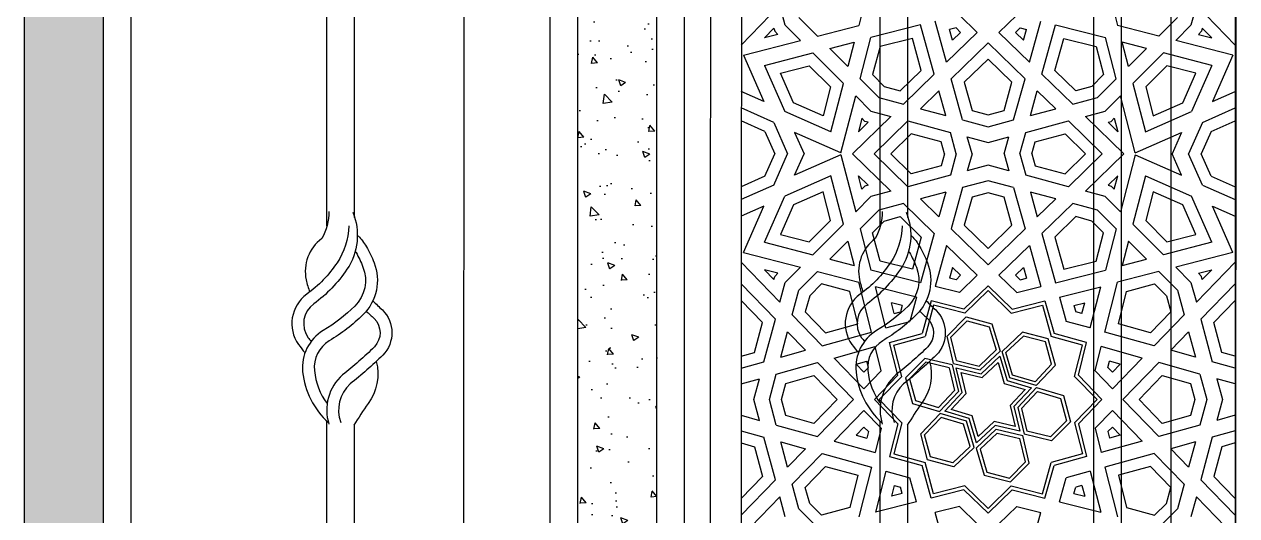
# Model space of a CAD drawing. Header units: inches. Extents: x 13054 to 48691, y 5623 to 20391.
# Drawn here: x 48434.82 to 48454.45, y 18819.52 to 18827.47 of the extents above; entities that cross this region are included whole.
import ezdxf

# ---------------------------------------------------------------- set-up
doc = ezdxf.new("R2010")
doc.units = ezdxf.units.IN
doc.header["$MEASUREMENT"] = 0
pattern_1 = [(130, (50577.7649, 18789.7504), (-1.1474784, -0.10039135), [0.1199856, -1.3198414]), (185, (50577.7649, 18789.7504), (0.22197546, 1.2033628), [0.09598847, -1.0558731]), (79.5486, (50577.6693, 18789.742), (-0.9255038, 1.1029707), [0.10197205, -1.1216926]), (133.8158, (50577.7649, 18790.0704), (-1.7073805, -0.2647986), [0.1799784, -1.9797621]), (83.3644, (50577.6226, 18790.0483), (-1.4952806, 1.5584013), [0.1529581, -1.6825386]), (188.8158, (50577.7649, 18790.0704), (-1.4952794, 1.5584025), [0.1439827, -1.5838097]), (159, (50577.6049, 18789.9904), (-0.95493653, -0.64411282), [0.1199856, -1.3198414]), (214, (50577.6049, 18789.9904), (-0.38925776, 1.1601007), [0.09598847, -1.0558731]), (108.5486, (50577.5253, 18789.9367), (-1.3441947, 0.5159868), [0.10197205, -1.1216926]), (142.5, (50577.7649, 18789.7504), (-0.01945343, 0.53256617), [0, -1.04307466, 0, -1.0718712, 0, -1.05987264]), (172.5, (50577.7649, 18789.7504), (-0.42086069, 0.63098292), [0, -0.61112656, 0, -1.01907754, 0, -0.40395146]), (212.5, (50578.12166, 18789.7504), (-0.854013275, -0.03608346), [0, -0.39995194, 0, -1.24785005, 0, -1.65580103]), (222.5, (50578.28164, 18789.7504), (-0.93298576, 0.16014873), [0, -0.51993752, 0, -0.82870042, 0, -1.1758587])]

msp = doc.modelspace()

# ---------------------------------------------------------------- hatches: boundary and pattern name
at = {"ltscale": 5}
h = msp.add_hatch(dxfattribs=at)
h.set_pattern_fill('AR-CONC', color=251, scale=0.159981, style=0)
h.set_pattern_definition(pattern_1)
h.paths.add_polyline_path([(48434.823, 18809.336), (48436.103, 18809.336), (48436.103, 18836.601, -0.003493), (48434.823, 18836.874)])
h = msp.add_hatch(dxfattribs=at)
h.set_pattern_fill('AR-CONC', color=251, scale=0.159981, style=0)
h.set_pattern_definition(pattern_1)
h.paths.add_polyline_path([(48445.062, 18835.205, -0.003438), (48443.782, 18835.35), (48443.782, 18809.336), (48445.062, 18809.336)])

# ---------------------------------------------------------------- linework, layer by layer
at = {"transparency": 33554483}
for p, q in [((48454.449, 18888.521), (48454.424, 18793.508)), ((48441.946, 18876.024), (48441.924, 18793.511)), ((48454.424, 18833.327), (48454.424, 18825.373)), ((48454.424, 18833.327), (48454.424, 18825.373)), ((48448.534, 18828.257), (48448.33, 18827.451)), ((48452.314, 18828.257), (48452.517, 18827.451)), ((48446.424, 18827.129), (48447.053, 18827.776)), ((48447.139, 18827.453), (48447.053, 18827.776)), ((48453.795, 18827.776), (48453.708, 18827.453)), ((48454.424, 18827.129), (48453.795, 18827.776)), ((48447.385, 18827.207), (48447.139, 18827.453)), ((48447.66, 18827.278), (48447.358, 18827.58)), ((48447.66, 18827.278), (48448.33, 18827.451)), ((48449.331, 18827.46), (48448.525, 18827.256)), ((48449.552, 18826.662), (48449.331, 18827.46)), ((48449.752, 18826.856), (48449.568, 18827.52)), ((48450.248, 18827.338), (48449.96, 18827.619)), ((48450.599, 18827.338), (48450.887, 18827.619)), ((48451.095, 18826.856), (48451.279, 18827.52)), ((48451.295, 18826.662), (48451.516, 18827.46)), ((48451.516, 18827.46), (48452.322, 18827.256)), ((48453.187, 18827.278), (48452.517, 18827.451)), ((48453.489, 18827.58), (48453.187, 18827.278)), ((48453.708, 18827.453), (48453.462, 18827.207)), ((48446.803, 18827.25), (48446.957, 18827.408)), ((48447.02, 18827.306), (48446.803, 18827.25)), ((48446.957, 18827.408), (48446.971, 18827.356)), ((48446.971, 18827.356), (48447.02, 18827.306)), ((48448.352, 18826.586), (48448.525, 18827.256)), ((48449.752, 18826.856), (48450.248, 18827.338)), ((48449.904, 18827.411), (48449.8, 18827.385)), ((48449.848, 18827.211), (48449.8, 18827.385)), ((48449.848, 18827.211), (48449.979, 18827.338)), ((48449.979, 18827.338), (48449.904, 18827.411)), ((48451.095, 18826.856), (48450.599, 18827.338)), ((48450.868, 18827.338), (48450.943, 18827.411)), ((48450.999, 18827.211), (48450.868, 18827.338)), ((48450.943, 18827.411), (48451.047, 18827.385)), ((48450.999, 18827.211), (48451.047, 18827.385)), ((48452.496, 18826.586), (48452.322, 18827.256)), ((48453.877, 18827.356), (48453.827, 18827.306)), ((48453.827, 18827.306), (48454.044, 18827.25)), ((48453.89, 18827.408), (48453.877, 18827.356)), ((48454.044, 18827.25), (48453.89, 18827.408)), ((48446.462, 18826.968), (48447.385, 18827.207)), ((48447.86, 18827.077), (48448.253, 18827.179)), ((48448.151, 18826.786), (48447.86, 18827.077)), ((48448.253, 18827.179), (48448.151, 18826.786)), ((48448.676, 18827.111), (48448.554, 18826.654)), ((48449.2, 18827.239), (48448.676, 18827.111)), ((48449.342, 18826.719), (48449.2, 18827.239)), ((48449.826, 18826.587), (48450.424, 18827.168)), ((48451.021, 18826.587), (48450.424, 18827.168)), ((48451.505, 18826.719), (48451.648, 18827.239)), ((48451.648, 18827.239), (48452.171, 18827.111)), ((48452.171, 18827.111), (48452.294, 18826.654)), ((48452.696, 18826.786), (48452.594, 18827.179)), ((48452.987, 18827.077), (48452.594, 18827.179)), ((48452.987, 18827.077), (48452.696, 18826.786)), ((48454.385, 18826.968), (48453.462, 18827.207)), ((48446.462, 18826.968), (48446.792, 18826.217)), ((48446.801, 18826.803), (48447.586, 18827.006)), ((48448.08, 18826.512), (48447.586, 18827.006)), ((48450.424, 18826.906), (48450.037, 18826.53)), ((48450.81, 18826.53), (48450.424, 18826.906)), ((48453.261, 18827.006), (48452.767, 18826.512)), ((48454.046, 18826.803), (48453.261, 18827.006)), ((48454.385, 18826.968), (48454.055, 18826.217)), ((48446.801, 18826.803), (48447.13, 18826.056)), ((48447.062, 18826.677), (48447.529, 18826.798)), ((48447.272, 18826.198), (48447.062, 18826.677)), ((48447.529, 18826.798), (48447.872, 18826.455)), ((48449.002, 18826.39), (48449.342, 18826.719)), ((48449.054, 18826.177), (48449.552, 18826.662)), ((48451.794, 18826.177), (48451.295, 18826.662)), ((48451.845, 18826.39), (48451.505, 18826.719)), ((48453.318, 18826.798), (48452.976, 18826.455)), ((48453.786, 18826.677), (48453.318, 18826.798)), ((48453.575, 18826.198), (48453.786, 18826.677)), ((48454.046, 18826.803), (48453.718, 18826.056)), ((48447.877, 18825.727), (48448.08, 18826.512)), ((48448.352, 18826.586), (48448.654, 18826.284)), ((48448.554, 18826.654), (48448.742, 18826.462)), ((48448.742, 18826.462), (48449.002, 18826.39)), ((48450.011, 18825.92), (48449.826, 18826.587)), ((48450.037, 18826.53), (48450.163, 18826.074)), ((48450.684, 18826.074), (48450.81, 18826.53)), ((48450.836, 18825.92), (48451.021, 18826.587)), ((48452.105, 18826.462), (48451.845, 18826.39)), ((48452.294, 18826.654), (48452.105, 18826.462)), ((48452.194, 18826.284), (48452.496, 18826.586)), ((48452.767, 18826.512), (48452.97, 18825.727)), ((48446.792, 18826.217), (48446.424, 18826.382)), ((48447.872, 18826.455), (48447.751, 18825.988)), ((48448.041, 18825.388), (48448.281, 18826.312)), ((48448.281, 18826.312), (48448.527, 18826.065)), ((48448.654, 18826.284), (48449.054, 18826.177)), ((48449.328, 18826.103), (48449.627, 18826.393)), ((48449.737, 18825.993), (48449.627, 18826.393)), ((48451.11, 18825.993), (48451.22, 18826.393)), ((48451.519, 18826.103), (48451.22, 18826.393)), ((48451.794, 18826.177), (48452.194, 18826.284)), ((48452.32, 18826.065), (48452.567, 18826.312)), ((48452.806, 18825.388), (48452.567, 18826.312)), ((48452.976, 18826.455), (48453.097, 18825.988)), ((48454.055, 18826.217), (48454.424, 18826.382)), ((48446.952, 18825.878), (48446.424, 18826.115)), ((48447.751, 18825.988), (48447.272, 18826.198)), ((48449.328, 18826.103), (48449.737, 18825.993)), ((48450.163, 18826.074), (48450.424, 18826.004)), ((48450.424, 18826.004), (48450.684, 18826.074)), ((48451.11, 18825.993), (48451.519, 18826.103)), ((48453.097, 18825.988), (48453.575, 18826.198)), ((48453.895, 18825.878), (48454.424, 18826.115)), ((48446.81, 18825.736), (48446.424, 18825.909)), ((48446.952, 18825.878), (48447.178, 18825.373)), ((48447.877, 18825.727), (48447.13, 18826.056)), ((48448.226, 18825.373), (48448.85, 18825.979)), ((48448.38, 18825.947), (48448.324, 18825.73)), ((48448.324, 18825.73), (48448.482, 18825.883)), ((48448.43, 18825.897), (48448.38, 18825.947)), ((48448.482, 18825.883), (48448.43, 18825.897)), ((48448.527, 18826.065), (48448.85, 18825.979)), ((48448.577, 18825.373), (48449.124, 18825.905)), ((48449.124, 18825.905), (48449.813, 18825.72)), ((48450.011, 18825.92), (48450.424, 18825.81)), ((48450.424, 18825.81), (48450.836, 18825.92)), ((48451.034, 18825.72), (48451.723, 18825.905)), ((48452.271, 18825.373), (48451.723, 18825.905)), ((48451.998, 18825.979), (48452.32, 18826.065)), ((48452.621, 18825.373), (48451.998, 18825.979)), ((48452.366, 18825.883), (48452.417, 18825.897)), ((48452.523, 18825.73), (48452.366, 18825.883)), ((48452.417, 18825.897), (48452.467, 18825.947)), ((48452.467, 18825.947), (48452.523, 18825.73)), ((48452.97, 18825.727), (48453.718, 18826.056)), ((48453.895, 18825.878), (48453.669, 18825.373)), ((48454.037, 18825.736), (48454.424, 18825.909)), ((48446.81, 18825.736), (48446.972, 18825.373)), ((48447.291, 18825.718), (48447.445, 18825.373)), ((48448.041, 18825.388), (48447.291, 18825.718)), ((48449.179, 18825.696), (48448.846, 18825.373)), ((48449.661, 18825.567), (48449.179, 18825.696)), ((48449.909, 18825.373), (48449.813, 18825.72)), ((48450.938, 18825.373), (48451.034, 18825.72)), ((48451.186, 18825.567), (48451.669, 18825.696)), ((48451.669, 18825.696), (48452.001, 18825.373)), ((48452.806, 18825.388), (48453.556, 18825.718)), ((48453.556, 18825.718), (48453.402, 18825.373)), ((48454.037, 18825.736), (48453.875, 18825.373)), ((48449.715, 18825.373), (48449.661, 18825.567)), ((48450.087, 18825.647), (48450.424, 18825.557)), ((48450.163, 18825.373), (48450.087, 18825.647)), ((48450.424, 18825.557), (48450.76, 18825.647)), ((48450.684, 18825.373), (48450.76, 18825.647)), ((48451.133, 18825.373), (48451.186, 18825.567)), ((48446.81, 18825.01), (48446.972, 18825.373)), ((48446.952, 18824.867), (48447.178, 18825.373)), ((48447.291, 18825.028), (48447.445, 18825.373)), ((48448.041, 18825.358), (48447.291, 18825.028)), ((48448.041, 18825.358), (48448.281, 18824.434)), ((48448.226, 18825.373), (48448.85, 18824.767)), ((48448.577, 18825.373), (48449.124, 18824.841)), ((48449.179, 18825.05), (48448.846, 18825.373)), ((48449.715, 18825.373), (48449.661, 18825.179)), ((48449.909, 18825.373), (48449.813, 18825.025)), ((48450.163, 18825.373), (48450.087, 18825.099)), ((48450.684, 18825.373), (48450.76, 18825.099)), ((48450.938, 18825.373), (48451.034, 18825.025)), ((48451.133, 18825.373), (48451.186, 18825.179)), ((48451.669, 18825.05), (48452.001, 18825.373)), ((48452.271, 18825.373), (48451.723, 18824.841)), ((48452.621, 18825.373), (48451.998, 18824.767)), ((48452.806, 18825.358), (48452.567, 18824.434)), ((48452.806, 18825.358), (48453.556, 18825.028)), ((48453.556, 18825.028), (48453.402, 18825.373)), ((48453.895, 18824.867), (48453.669, 18825.373)), ((48454.037, 18825.01), (48453.875, 18825.373)), ((48454.424, 18825.373), (48454.424, 18817.419)), ((48454.424, 18825.373), (48454.424, 18817.419)), ((48449.661, 18825.179), (48449.179, 18825.05)), ((48450.424, 18825.189), (48450.087, 18825.099)), ((48450.76, 18825.099), (48450.424, 18825.189)), ((48451.186, 18825.179), (48451.669, 18825.05)), ((48446.81, 18825.01), (48446.424, 18824.837)), ((48447.877, 18825.019), (48447.13, 18824.69)), ((48448.08, 18824.234), (48447.877, 18825.019)), ((48448.38, 18824.799), (48448.324, 18825.016)), ((48448.324, 18825.016), (48448.482, 18824.863)), ((48449.813, 18825.025), (48449.124, 18824.841)), ((48450.424, 18824.936), (48450.011, 18824.826)), ((48450.836, 18824.826), (48450.424, 18824.936)), ((48451.723, 18824.841), (48451.034, 18825.025)), ((48452.523, 18825.016), (48452.366, 18824.863)), ((48452.467, 18824.799), (48452.523, 18825.016)), ((48452.97, 18825.019), (48452.767, 18824.234)), ((48452.97, 18825.019), (48453.718, 18824.69)), ((48454.037, 18825.01), (48454.424, 18824.837)), ((48446.952, 18824.867), (48446.424, 18824.631)), ((48447.751, 18824.758), (48447.272, 18824.548)), ((48447.872, 18824.291), (48447.751, 18824.758)), ((48448.43, 18824.849), (48448.38, 18824.799)), ((48448.482, 18824.863), (48448.43, 18824.849)), ((48448.85, 18824.767), (48448.527, 18824.681)), ((48449.737, 18824.752), (48449.328, 18824.643)), ((48449.737, 18824.752), (48449.627, 18824.352)), ((48450.011, 18824.826), (48449.826, 18824.158)), ((48450.424, 18824.742), (48450.163, 18824.672)), ((48450.684, 18824.672), (48450.424, 18824.742)), ((48450.836, 18824.826), (48451.021, 18824.158)), ((48451.519, 18824.643), (48451.11, 18824.752)), ((48451.11, 18824.752), (48451.22, 18824.352)), ((48452.32, 18824.681), (48451.998, 18824.767)), ((48452.366, 18824.863), (48452.417, 18824.849)), ((48452.417, 18824.849), (48452.467, 18824.799)), ((48453.097, 18824.758), (48452.976, 18824.291)), ((48453.575, 18824.548), (48453.097, 18824.758)), ((48453.895, 18824.867), (48454.424, 18824.631)), ((48446.792, 18824.528), (48446.424, 18824.364)), ((48446.462, 18823.778), (48446.792, 18824.528)), ((48446.801, 18823.943), (48447.13, 18824.69)), ((48447.272, 18824.548), (48447.062, 18824.069)), ((48448.527, 18824.681), (48448.281, 18824.434)), ((48449.054, 18824.569), (48448.654, 18824.462)), ((48449.054, 18824.569), (48449.552, 18824.084)), ((48449.328, 18824.643), (48449.627, 18824.352)), ((48450.163, 18824.672), (48450.037, 18824.216)), ((48450.81, 18824.216), (48450.684, 18824.672)), ((48451.519, 18824.643), (48451.22, 18824.352)), ((48451.794, 18824.569), (48451.295, 18824.084)), ((48452.194, 18824.462), (48451.794, 18824.569)), ((48452.567, 18824.434), (48452.32, 18824.681)), ((48453.786, 18824.069), (48453.575, 18824.548)), ((48454.046, 18823.943), (48453.718, 18824.69)), ((48454.055, 18824.528), (48454.424, 18824.364)), ((48454.385, 18823.778), (48454.055, 18824.528)), ((48448.654, 18824.462), (48448.352, 18824.16)), ((48448.742, 18824.284), (48449.002, 18824.356)), ((48449.002, 18824.356), (48449.342, 18824.026)), ((48451.845, 18824.356), (48451.505, 18824.026)), ((48452.105, 18824.284), (48451.845, 18824.356)), ((48452.496, 18824.16), (48452.194, 18824.462)), ((48447.529, 18823.948), (48447.872, 18824.291)), ((48447.586, 18823.739), (48448.08, 18824.234)), ((48448.352, 18824.16), (48448.525, 18823.49)), ((48448.554, 18824.092), (48448.742, 18824.284)), ((48449.826, 18824.158), (48450.424, 18823.578)), ((48450.037, 18824.216), (48450.424, 18823.84)), ((48450.424, 18823.84), (48450.81, 18824.216)), ((48451.021, 18824.158), (48450.424, 18823.578)), ((48452.294, 18824.092), (48452.105, 18824.284)), ((48452.496, 18824.16), (48452.322, 18823.49)), ((48453.261, 18823.739), (48452.767, 18824.234)), ((48452.976, 18824.291), (48453.318, 18823.948)), ((48446.801, 18823.943), (48447.586, 18823.739)), ((48447.062, 18824.069), (48447.529, 18823.948)), ((48447.86, 18823.668), (48448.151, 18823.96)), ((48448.151, 18823.96), (48448.253, 18823.567)), ((48448.676, 18823.635), (48448.554, 18824.092)), ((48449.342, 18824.026), (48449.2, 18823.507)), ((48449.552, 18824.084), (48449.331, 18823.286)), ((48451.295, 18824.084), (48451.516, 18823.286)), ((48451.505, 18824.026), (48451.648, 18823.507)), ((48452.171, 18823.635), (48452.294, 18824.092)), ((48452.696, 18823.96), (48452.594, 18823.567)), ((48452.987, 18823.668), (48452.696, 18823.96)), ((48454.046, 18823.943), (48453.261, 18823.739)), ((48453.318, 18823.948), (48453.786, 18824.069)), ((48446.462, 18823.778), (48447.385, 18823.539)), ((48449.752, 18823.89), (48449.568, 18823.226)), ((48449.752, 18823.89), (48450.248, 18823.408)), ((48451.095, 18823.89), (48450.599, 18823.408)), ((48451.095, 18823.89), (48451.279, 18823.226)), ((48454.385, 18823.778), (48453.462, 18823.539)), ((48446.424, 18823.617), (48447.053, 18822.97)), ((48447.139, 18823.292), (48447.385, 18823.539)), ((48447.86, 18823.668), (48448.253, 18823.567)), ((48449.2, 18823.507), (48448.676, 18823.635)), ((48449.848, 18823.535), (48449.8, 18823.361)), ((48449.848, 18823.535), (48449.979, 18823.408)), ((48450.999, 18823.535), (48450.868, 18823.408)), ((48450.999, 18823.535), (48451.047, 18823.361)), ((48451.648, 18823.507), (48452.171, 18823.635)), ((48452.594, 18823.567), (48452.987, 18823.668)), ((48453.462, 18823.539), (48453.708, 18823.292)), ((48454.424, 18823.617), (48453.795, 18822.97)), ((48447.02, 18823.44), (48446.803, 18823.496)), ((48446.803, 18823.496), (48446.957, 18823.338)), ((48446.957, 18823.338), (48446.971, 18823.39)), ((48446.971, 18823.39), (48447.02, 18823.44)), ((48447.358, 18823.166), (48447.66, 18823.468)), ((48447.66, 18823.468), (48448.33, 18823.295)), ((48449.331, 18823.286), (48448.525, 18823.49)), ((48449.904, 18823.335), (48449.8, 18823.361)), ((48449.979, 18823.408), (48449.904, 18823.335)), ((48450.248, 18823.408), (48449.96, 18823.127)), ((48450.599, 18823.408), (48450.887, 18823.127)), ((48450.868, 18823.408), (48450.943, 18823.335)), ((48450.943, 18823.335), (48451.047, 18823.361)), ((48451.516, 18823.286), (48452.322, 18823.49)), ((48453.187, 18823.468), (48452.517, 18823.295)), ((48453.187, 18823.468), (48453.489, 18823.166)), ((48453.827, 18823.44), (48454.044, 18823.496)), ((48453.877, 18823.39), (48453.827, 18823.44)), ((48453.89, 18823.338), (48453.877, 18823.39)), ((48454.044, 18823.496), (48453.89, 18823.338)), ((48446.424, 18823.267), (48446.979, 18822.695)), ((48447.053, 18822.97), (48447.139, 18823.292)), ((48447.251, 18822.766), (48447.358, 18823.166)), ((48447.727, 18823.266), (48447.536, 18823.077)), ((48448.185, 18823.144), (48447.727, 18823.266)), ((48448.313, 18822.62), (48448.185, 18823.144)), ((48448.534, 18822.488), (48448.33, 18823.295)), ((48448.769, 18822.554), (48448.601, 18823.219)), ((48449.266, 18823.051), (48448.601, 18823.219)), ((48449.96, 18823.127), (48449.568, 18823.226)), ((48450.424, 18823.238), (48450.032, 18822.857)), ((48450.424, 18823.159), (48450.049, 18822.795)), ((48450.424, 18823.238), (48450.815, 18822.857)), ((48450.424, 18823.159), (48450.798, 18822.795)), ((48450.887, 18823.127), (48451.279, 18823.226)), ((48451.581, 18823.051), (48452.246, 18823.219)), ((48452.078, 18822.554), (48452.246, 18823.219)), ((48452.314, 18822.488), (48452.517, 18823.295)), ((48452.534, 18822.62), (48452.662, 18823.144)), ((48452.662, 18823.144), (48453.12, 18823.266)), ((48453.12, 18823.266), (48453.312, 18823.077)), ((48453.489, 18823.166), (48453.597, 18822.766)), ((48453.708, 18823.292), (48453.795, 18822.97)), ((48454.424, 18823.267), (48453.868, 18822.695)), ((48446.77, 18822.641), (48446.424, 18822.997)), ((48447.536, 18823.077), (48447.464, 18822.818)), ((48448.904, 18822.786), (48448.86, 18822.96)), ((48449.034, 18822.916), (48448.86, 18822.96)), ((48449.266, 18823.051), (48449.158, 18822.661)), ((48449.503, 18822.991), (48449.357, 18822.463)), ((48450.032, 18822.857), (48449.503, 18822.991)), ((48450.815, 18822.857), (48451.344, 18822.991)), ((48451.344, 18822.991), (48451.491, 18822.463)), ((48451.581, 18823.051), (48451.689, 18822.661)), ((48451.813, 18822.916), (48451.987, 18822.96)), ((48451.943, 18822.786), (48451.987, 18822.96)), ((48453.312, 18823.077), (48453.383, 18822.818)), ((48454.077, 18822.641), (48454.424, 18822.997)), ((48447.251, 18822.766), (48447.735, 18822.267)), ((48447.464, 18822.818), (48447.793, 18822.477)), ((48448.904, 18822.786), (48449.006, 18822.814)), ((48449.034, 18822.916), (48449.006, 18822.814)), ((48449.542, 18822.923), (48449.402, 18822.417)), ((48450.049, 18822.795), (48449.542, 18822.923)), ((48450.798, 18822.795), (48451.305, 18822.923)), ((48451.305, 18822.923), (48451.445, 18822.417)), ((48451.813, 18822.916), (48451.842, 18822.814)), ((48451.943, 18822.786), (48451.842, 18822.814)), ((48453.383, 18822.818), (48453.054, 18822.477)), ((48453.597, 18822.766), (48453.112, 18822.267)), ((48446.641, 18822.159), (48446.77, 18822.641)), ((48446.794, 18822.007), (48446.979, 18822.695)), ((48447.793, 18822.477), (48448.313, 18822.62)), ((48448.769, 18822.554), (48449.158, 18822.661)), ((48449.758, 18822.422), (48450.07, 18822.732)), ((48449.82, 18822.404), (48450.087, 18822.669)), ((48450.07, 18822.732), (48450.486, 18822.619)), ((48450.087, 18822.669), (48450.441, 18822.572)), ((48450.441, 18822.572), (48450.553, 18822.198)), ((48450.486, 18822.619), (48450.617, 18822.181)), ((48452.078, 18822.554), (48451.689, 18822.661)), ((48453.054, 18822.477), (48452.534, 18822.62)), ((48453.868, 18822.695), (48454.053, 18822.007)), ((48454.206, 18822.159), (48454.077, 18822.641)), ((48447.067, 18822.082), (48447.177, 18822.492)), ((48447.177, 18822.492), (48447.467, 18822.193)), ((48447.735, 18822.267), (48448.534, 18822.488)), ((48448.829, 18822.317), (48449.357, 18822.463)), ((48448.897, 18822.277), (48449.402, 18822.417)), ((48449.864, 18821.979), (48449.758, 18822.422)), ((48449.911, 18822.026), (48449.82, 18822.404)), ((48450.98, 18822.486), (48450.649, 18822.172)), ((48450.996, 18822.424), (48450.713, 18822.155)), ((48451.398, 18822.376), (48450.98, 18822.486)), ((48451.352, 18822.33), (48450.996, 18822.424)), ((48451.513, 18821.952), (48451.398, 18822.376)), ((48451.95, 18822.277), (48451.445, 18822.417)), ((48452.018, 18822.317), (48451.491, 18822.463)), ((48453.112, 18822.267), (48452.314, 18822.488)), ((48453.67, 18822.492), (48453.38, 18822.193)), ((48453.67, 18822.492), (48453.78, 18822.082)), ((48446.424, 18822.099), (48446.641, 18822.159)), ((48447.067, 18822.082), (48447.467, 18822.193)), ((48447.929, 18822.068), (48448.593, 18822.252)), ((48448.692, 18821.86), (48448.593, 18822.252)), ((48448.963, 18821.788), (48448.829, 18822.317)), ((48449.025, 18821.771), (48448.897, 18822.277)), ((48450.278, 18821.938), (48450.553, 18822.198)), ((48450.295, 18821.876), (48450.617, 18822.181)), ((48450.775, 18821.748), (48450.649, 18822.172)), ((48450.82, 18821.793), (48450.713, 18822.155)), ((48451.45, 18821.967), (48451.352, 18822.33)), ((48451.822, 18821.771), (48451.95, 18822.277)), ((48451.885, 18821.788), (48452.018, 18822.317)), ((48452.155, 18821.86), (48452.254, 18822.252)), ((48452.918, 18822.068), (48452.254, 18822.252)), ((48453.78, 18822.082), (48453.38, 18822.193)), ((48454.424, 18822.099), (48454.206, 18822.159)), ((48446.424, 18821.904), (48446.794, 18822.007)), ((48446.994, 18821.809), (48447.661, 18821.993)), ((48447.661, 18821.993), (48448.242, 18821.396)), ((48447.929, 18822.068), (48448.412, 18821.571)), ((48448.285, 18821.971), (48448.458, 18822.019)), ((48448.285, 18821.971), (48448.412, 18821.841)), ((48448.485, 18821.916), (48448.458, 18822.019)), ((48449.398, 18822.061), (48449.088, 18821.75)), ((48449.416, 18821.999), (48449.151, 18821.733)), ((48449.841, 18821.956), (48449.398, 18822.061)), ((48449.794, 18821.909), (48449.416, 18821.999)), ((48449.841, 18821.956), (48449.943, 18821.525)), ((48449.864, 18821.979), (48450.295, 18821.876)), ((48449.911, 18822.026), (48450.278, 18821.938)), ((48450.311, 18821.814), (48450.612, 18822.099)), ((48450.328, 18821.753), (48450.584, 18821.995)), ((48450.584, 18821.995), (48450.685, 18821.657)), ((48450.612, 18822.099), (48450.73, 18821.702)), ((48451.183, 18821.685), (48451.45, 18821.967)), ((48451.2, 18821.621), (48451.513, 18821.952)), ((48452.362, 18821.916), (48452.389, 18822.019)), ((48452.562, 18821.971), (48452.389, 18822.019)), ((48452.918, 18822.068), (48452.435, 18821.571)), ((48452.562, 18821.971), (48452.435, 18821.841)), ((48453.186, 18821.993), (48452.606, 18821.396)), ((48453.853, 18821.809), (48453.186, 18821.993)), ((48454.424, 18821.904), (48454.053, 18822.007)), ((48446.884, 18821.396), (48446.994, 18821.809)), ((48447.148, 18821.656), (48447.604, 18821.783)), ((48447.604, 18821.783), (48447.98, 18821.396)), ((48448.412, 18821.841), (48448.485, 18821.916)), ((48448.412, 18821.571), (48448.692, 18821.86)), ((48448.582, 18821.396), (48448.963, 18821.788)), ((48448.661, 18821.396), (48449.025, 18821.771)), ((48449.794, 18821.909), (48449.881, 18821.541)), ((48449.909, 18821.91), (48450.311, 18821.814)), ((48450.005, 18821.508), (48449.909, 18821.91)), ((48449.985, 18821.834), (48450.328, 18821.753)), ((48450.067, 18821.492), (48449.985, 18821.834)), ((48451.183, 18821.685), (48450.82, 18821.793)), ((48452.187, 18821.396), (48451.822, 18821.771)), ((48452.265, 18821.396), (48451.885, 18821.788)), ((48452.435, 18821.571), (48452.155, 18821.86)), ((48452.435, 18821.841), (48452.362, 18821.916)), ((48452.867, 18821.396), (48453.243, 18821.783)), ((48453.243, 18821.783), (48453.7, 18821.656)), ((48453.853, 18821.809), (48453.964, 18821.396)), ((48446.424, 18821.651), (48446.721, 18821.733)), ((48446.631, 18821.396), (48446.721, 18821.733)), ((48447.078, 18821.396), (48447.148, 18821.656)), ((48449.088, 18821.75), (48449.201, 18821.333)), ((48449.151, 18821.733), (48449.247, 18821.378)), ((48450.685, 18821.657), (48451.022, 18821.556)), ((48450.73, 18821.702), (48451.126, 18821.584)), ((48451.2, 18821.621), (48450.775, 18821.748)), ((48451.022, 18821.556), (48450.78, 18821.301)), ((48451.126, 18821.584), (48450.842, 18821.284)), ((48451.208, 18821.589), (48450.904, 18821.267)), ((48451.208, 18821.589), (48451.644, 18821.459)), ((48453.7, 18821.656), (48453.769, 18821.396)), ((48454.126, 18821.733), (48454.216, 18821.396)), ((48454.424, 18821.651), (48454.126, 18821.733)), ((48446.721, 18821.059), (48446.631, 18821.396)), ((48446.994, 18820.984), (48446.884, 18821.396)), ((48447.148, 18821.136), (48447.078, 18821.396)), ((48447.98, 18821.396), (48447.604, 18821.009)), ((48447.661, 18820.799), (48448.242, 18821.396)), ((48448.582, 18821.396), (48448.963, 18821.005)), ((48448.661, 18821.396), (48449.025, 18821.021)), ((48449.247, 18821.378), (48449.622, 18821.267)), ((48449.881, 18821.541), (48449.622, 18821.267)), ((48449.943, 18821.525), (48449.639, 18821.203)), ((48449.721, 18821.208), (48450.005, 18821.508)), ((48449.825, 18821.236), (48450.067, 18821.492)), ((48451.225, 18821.525), (48450.966, 18821.251)), ((48451.225, 18821.525), (48451.598, 18821.414)), ((48451.598, 18821.414), (48451.694, 18821.052)), ((48451.644, 18821.459), (48451.757, 18821.035)), ((48452.187, 18821.396), (48451.822, 18821.021)), ((48452.265, 18821.396), (48451.885, 18821.005)), ((48453.186, 18820.799), (48452.606, 18821.396)), ((48453.243, 18821.009), (48452.867, 18821.396)), ((48453.769, 18821.396), (48453.7, 18821.136)), ((48453.964, 18821.396), (48453.853, 18820.984)), ((48454.216, 18821.396), (48454.126, 18821.059)), ((48447.929, 18820.724), (48448.412, 18821.221)), ((48448.412, 18821.221), (48448.692, 18820.932)), ((48449.201, 18821.333), (48449.639, 18821.203)), ((48449.333, 18820.839), (48449.647, 18821.171)), ((48450.072, 18821.045), (48449.647, 18821.171)), ((48450.117, 18821.09), (48449.721, 18821.208)), ((48450.163, 18821.135), (48449.825, 18821.236)), ((48450.78, 18821.301), (48450.862, 18820.958)), ((48450.842, 18821.284), (48450.938, 18820.882)), ((48450.904, 18821.267), (48451.007, 18820.836)), ((48450.966, 18821.251), (48451.053, 18820.883)), ((48452.435, 18821.221), (48452.155, 18820.932)), ((48452.918, 18820.724), (48452.435, 18821.221)), ((48446.424, 18821.142), (48446.721, 18821.059)), ((48446.994, 18820.984), (48447.661, 18820.799)), ((48447.604, 18821.009), (48447.148, 18821.136)), ((48448.963, 18821.005), (48448.829, 18820.475)), ((48449.025, 18821.021), (48448.897, 18820.515)), ((48449.396, 18820.823), (48449.664, 18821.107)), ((48450.027, 18820.999), (48449.664, 18821.107)), ((48450.135, 18820.637), (48450.027, 18820.999)), ((48450.198, 18820.62), (48450.072, 18821.045)), ((48450.235, 18820.693), (48450.117, 18821.09)), ((48450.263, 18820.797), (48450.163, 18821.135)), ((48450.536, 18820.978), (48450.235, 18820.693)), ((48450.519, 18821.04), (48450.263, 18820.797)), ((48450.862, 18820.958), (48450.519, 18821.04)), ((48450.938, 18820.882), (48450.536, 18820.978)), ((48451.694, 18821.052), (48451.433, 18820.792)), ((48451.757, 18821.035), (48451.451, 18820.73)), ((48451.822, 18821.021), (48451.95, 18820.515)), ((48451.885, 18821.005), (48452.018, 18820.475)), ((48453.853, 18820.984), (48453.186, 18820.799)), ((48453.7, 18821.136), (48453.243, 18821.009)), ((48454.424, 18821.142), (48454.126, 18821.059)), ((48446.424, 18820.888), (48446.794, 18820.786)), ((48446.979, 18820.097), (48446.794, 18820.786)), ((48448.285, 18820.821), (48448.412, 18820.951)), ((48448.285, 18820.821), (48448.458, 18820.773)), ((48448.412, 18820.951), (48448.485, 18820.877)), ((48448.485, 18820.877), (48448.458, 18820.773)), ((48448.692, 18820.932), (48448.593, 18820.541)), ((48449.444, 18820.422), (48449.333, 18820.839)), ((48449.49, 18820.468), (48449.396, 18820.823)), ((48450.23, 18820.611), (48450.552, 18820.916)), ((48450.294, 18820.594), (48450.569, 18820.854)), ((48450.552, 18820.916), (48450.983, 18820.813)), ((48450.569, 18820.854), (48450.937, 18820.766)), ((48451.089, 18820.369), (48450.983, 18820.813)), ((48451.451, 18820.73), (48451.007, 18820.836)), ((48451.433, 18820.792), (48451.053, 18820.883)), ((48452.155, 18820.932), (48452.254, 18820.541)), ((48452.435, 18820.951), (48452.362, 18820.877)), ((48452.362, 18820.877), (48452.389, 18820.773)), ((48452.562, 18820.821), (48452.389, 18820.773)), ((48452.562, 18820.821), (48452.435, 18820.951)), ((48454.053, 18820.786), (48453.868, 18820.097)), ((48454.424, 18820.888), (48454.053, 18820.786)), ((48446.424, 18820.693), (48446.641, 18820.633)), ((48446.641, 18820.633), (48446.77, 18820.151)), ((48447.177, 18820.301), (48447.067, 18820.71)), ((48447.067, 18820.71), (48447.467, 18820.599)), ((48447.177, 18820.301), (48447.467, 18820.599)), ((48447.929, 18820.724), (48448.593, 18820.541)), ((48450.135, 18820.637), (48449.852, 18820.37)), ((48450.198, 18820.62), (48449.868, 18820.307)), ((48450.23, 18820.611), (48450.36, 18820.175)), ((48450.294, 18820.594), (48450.405, 18820.222)), ((48451.027, 18820.386), (48450.937, 18820.766)), ((48452.918, 18820.724), (48452.254, 18820.541)), ((48453.78, 18820.71), (48453.38, 18820.599)), ((48453.67, 18820.301), (48453.38, 18820.599)), ((48453.78, 18820.71), (48453.67, 18820.301)), ((48454.206, 18820.633), (48454.077, 18820.151)), ((48454.424, 18820.693), (48454.206, 18820.633)), ((48447.251, 18820.026), (48447.735, 18820.525)), ((48447.735, 18820.525), (48448.534, 18820.304)), ((48448.829, 18820.475), (48449.357, 18820.329)), ((48448.897, 18820.515), (48449.402, 18820.375)), ((48449.868, 18820.307), (48449.444, 18820.422)), ((48449.852, 18820.37), (48449.49, 18820.468)), ((48450.768, 18820.125), (48451.027, 18820.386)), ((48451.95, 18820.515), (48451.445, 18820.375)), ((48452.018, 18820.475), (48451.491, 18820.329)), ((48453.112, 18820.525), (48452.314, 18820.304)), ((48453.597, 18820.026), (48453.112, 18820.525)), ((48447.464, 18819.975), (48447.793, 18820.315)), ((48447.793, 18820.315), (48448.313, 18820.172)), ((48448.534, 18820.304), (48448.33, 18819.498)), ((48448.769, 18820.239), (48448.601, 18819.573)), ((48448.769, 18820.239), (48449.158, 18820.131)), ((48449.503, 18819.801), (48449.357, 18820.329)), ((48449.542, 18819.869), (48449.402, 18820.375)), ((48450.405, 18820.222), (48450.768, 18820.125)), ((48450.785, 18820.063), (48451.089, 18820.369)), ((48451.305, 18819.869), (48451.445, 18820.375)), ((48451.344, 18819.801), (48451.491, 18820.329)), ((48452.078, 18820.239), (48451.689, 18820.131)), ((48452.078, 18820.239), (48452.246, 18819.573)), ((48452.314, 18820.304), (48452.517, 18819.498)), ((48453.054, 18820.315), (48452.534, 18820.172)), ((48453.383, 18819.975), (48453.054, 18820.315)), ((48446.77, 18820.151), (48446.424, 18819.795)), ((48446.424, 18819.525), (48446.979, 18820.097)), ((48447.358, 18819.626), (48447.251, 18820.026)), ((48448.313, 18820.172), (48448.185, 18819.648)), ((48448.904, 18820.006), (48448.86, 18819.833)), ((48448.904, 18820.006), (48449.006, 18819.978)), ((48449.266, 18819.741), (48449.158, 18820.131)), ((48450.049, 18819.997), (48449.542, 18819.869)), ((48450.424, 18819.633), (48450.049, 18819.997)), ((48450.36, 18820.175), (48450.785, 18820.063)), ((48450.424, 18819.633), (48450.798, 18819.997)), ((48450.798, 18819.997), (48451.305, 18819.869)), ((48451.581, 18819.741), (48451.689, 18820.131)), ((48451.943, 18820.006), (48451.842, 18819.978)), ((48451.943, 18820.006), (48451.987, 18819.833)), ((48452.534, 18820.172), (48452.662, 18819.648)), ((48453.597, 18820.026), (48453.489, 18819.626)), ((48454.424, 18819.525), (48453.868, 18820.097)), ((48454.077, 18820.151), (48454.424, 18819.795)), ((48446.424, 18819.175), (48447.053, 18819.822)), ((48447.139, 18819.5), (48447.053, 18819.822)), ((48447.536, 18819.715), (48447.464, 18819.975)), ((48449.034, 18819.876), (48448.86, 18819.833)), ((48449.034, 18819.876), (48449.006, 18819.978)), ((48450.032, 18819.935), (48449.503, 18819.801)), ((48450.424, 18819.555), (48450.032, 18819.935)), ((48450.424, 18819.555), (48450.815, 18819.935)), ((48450.815, 18819.935), (48451.344, 18819.801)), ((48451.813, 18819.876), (48451.842, 18819.978)), ((48451.813, 18819.876), (48451.987, 18819.833)), ((48453.312, 18819.715), (48453.383, 18819.975)), ((48453.795, 18819.822), (48453.708, 18819.5)), ((48454.424, 18819.175), (48453.795, 18819.822)), ((48447.66, 18819.324), (48447.358, 18819.626)), ((48447.727, 18819.526), (48447.536, 18819.715)), ((48448.185, 18819.648), (48447.727, 18819.526)), ((48449.266, 18819.741), (48448.601, 18819.573)), ((48449.96, 18819.665), (48449.568, 18819.566)), ((48450.248, 18819.384), (48449.96, 18819.665)), ((48450.599, 18819.384), (48450.887, 18819.665)), ((48450.887, 18819.665), (48451.279, 18819.566)), ((48451.581, 18819.741), (48452.246, 18819.573)), ((48452.662, 18819.648), (48453.12, 18819.526)), ((48453.12, 18819.526), (48453.312, 18819.715)), ((48453.489, 18819.626), (48453.187, 18819.324)), ((48449.752, 18818.902), (48449.568, 18819.566)), ((48451.095, 18818.902), (48451.279, 18819.566))]:
    msp.add_line(p, q, dxfattribs=at)
at = {"ltscale": 5}
for p, q in [((48453.386, 18803.129), (48453.386, 18841.538)), ((48434.823, 18809.336), (48434.823, 18836.874)), ((48436.103, 18809.336), (48436.103, 18836.601)), ((48436.551, 18809.336), (48436.551, 18836.51)), ((48439.718, 18824.203), (48439.718, 18835.93)), ((48440.166, 18824.344), (48440.166, 18835.857)), ((48443.334, 18809.336), (48443.334, 18835.405)), ((48443.782, 18809.336), (48443.782, 18835.35)), ((48445.062, 18809.336), (48445.062, 18835.205)), ((48445.51, 18809.336), (48445.51, 18835.158)), ((48448.677, 18824.203), (48448.677, 18834.89)), ((48449.125, 18824.344), (48449.125, 18834.861)), ((48452.133, 18809.336), (48452.133, 18834.721)), ((48452.581, 18809.336), (48452.581, 18834.708)), ((48439.718, 18809.336), (48439.718, 18821.046)), ((48440.166, 18809.336), (48440.166, 18820.996)), ((48448.677, 18809.336), (48448.677, 18821.046)), ((48449.125, 18809.336), (48449.125, 18820.996))]:
    msp.add_line(p, q, dxfattribs=at)
at = {"transparency": 33554483}
for points in [[(48446.424, 18793.51), (48446.447, 18880.523)], [(48445.924, 18793.51), (48445.947, 18880.023), (48368.007, 18880.044), (48367.984, 18793.531)]]:
    msp.add_lwpolyline(points, dxfattribs=at)
at = {"color": 251, "ltscale": 5}
for points in [[(48440.136, 18824.428, -0.252549), (48440.044, 18823.504, -0.087636), (48439.505, 18822.944, 0.41188), (48439.416, 18822.397, 0.013567), (48439.463, 18822.336)], [(48439.752, 18824.441, -0.121089), (48439.637, 18824, 0.29598), (48439.383, 18823.332, 0.037965), (48439.441, 18823.137)], [(48449.095, 18824.428, -0.252549), (48449.003, 18823.504, -0.087636), (48448.464, 18822.944, 0.41188), (48448.375, 18822.397, 0.013567), (48448.422, 18822.336)], [(48448.711, 18824.441, -0.121089), (48448.596, 18824, 0.29598), (48448.342, 18823.332, 0.037965), (48448.4, 18823.137)], [(48440.072, 18824.205, -0.144246), (48439.884, 18823.611, -0.087636), (48439.392, 18823.099, 0.41188), (48439.26, 18822.286, 0.025835), (48439.364, 18822.155)], [(48449.031, 18824.205, -0.144246), (48448.843, 18823.611, -0.087636), (48448.351, 18823.099, 0.41188), (48448.219, 18822.286, 0.025835), (48448.323, 18822.155)], [(48440.225, 18824.045, -0.069152), (48440.358, 18823.87, -0.035844), (48440.482, 18823.611, -0.300176), (48440.304, 18822.77, -0.060072), (48439.758, 18822.347, 0.291676), (48439.517, 18821.865, 0.132658), (48439.722, 18821.331)], [(48449.184, 18824.045, -0.069152), (48449.317, 18823.87, -0.035844), (48449.441, 18823.611, -0.300176), (48449.263, 18822.77, -0.060072), (48448.717, 18822.347, 0.291676), (48448.476, 18821.865, 0.132658), (48448.681, 18821.331)], [(48440.186, 18823.784, 0.003011), (48440.191, 18823.775, -0.035844), (48440.303, 18823.541, -0.300176), (48440.169, 18822.907, -0.060072), (48439.66, 18822.512, 0.291676), (48439.326, 18821.845, 0.185041), (48439.743, 18821.023)], [(48449.145, 18823.784, 0.003011), (48449.15, 18823.775, -0.035844), (48449.262, 18823.541, -0.300176), (48449.128, 18822.907, -0.060072), (48448.619, 18822.512, 0.291676), (48448.285, 18821.845, 0.185041), (48448.702, 18821.023)], [(48440.462, 18822.994, 0.010587), (48440.617, 18822.846, -0.410219), (48440.624, 18822.114, -0.026852), (48440.096, 18821.649, 0.310458), (48439.944, 18821.026)], [(48449.421, 18822.994, 0.010587), (48449.576, 18822.846, -0.410219), (48449.583, 18822.114, -0.026852), (48449.055, 18821.649, 0.310458), (48448.903, 18821.026)], [(48440.357, 18822.828, 0.008341), (48440.484, 18822.708, -0.405153), (48440.488, 18822.249, -0.026953), (48439.973, 18821.796, 0.298845), (48439.752, 18820.995)], [(48449.316, 18822.828, 0.008341), (48449.443, 18822.708, -0.405153), (48449.447, 18822.249, -0.026953), (48448.931, 18821.796, 0.298845), (48448.711, 18820.995)], [(48440.518, 18822.013, -0.228922), (48440.385, 18821.331, 0.016118), (48440.156, 18820.979)], [(48449.477, 18822.013, -0.228922), (48449.344, 18821.331, 0.016118), (48449.115, 18820.979)]]:
    msp.add_lwpolyline(points, format="xyb", dxfattribs=at)

doc.saveas('drawing.dxf')
